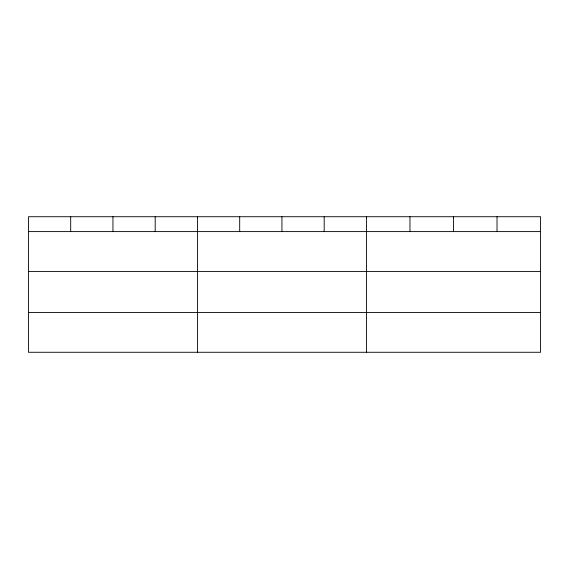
<?xml version="1.0" encoding="UTF-8"?>
<svg xmlns="http://www.w3.org/2000/svg" width="569" height="569" viewBox="0 0 569 569"><rect width="100%" height="100%" fill="white"/><g stroke="black" fill="none" stroke-linecap="round" stroke-linejoin="round"><path stroke-width="0.85" d="M540.55 271.42L540.55 216.725L28.45 216.725L28.45 352.275L540.55 352.275L540.55 271.42L28.45 271.42M28.45 231.597L540.55 231.597M28.45 312.452L540.55 312.452M497.022 216.725L497.022 231.597M453.493 216.725L453.493 231.597M409.964 216.725L409.964 231.597M366.436 216.725L366.436 352.275M324.188 216.725L324.188 231.597M281.94 216.725L281.94 231.597M239.691 216.725L239.691 231.597M197.443 216.725L197.443 352.275M155.195 216.725L155.195 231.597M112.947 216.725L112.947 231.597M70.698 216.725L70.698 231.597"/></g></svg>
